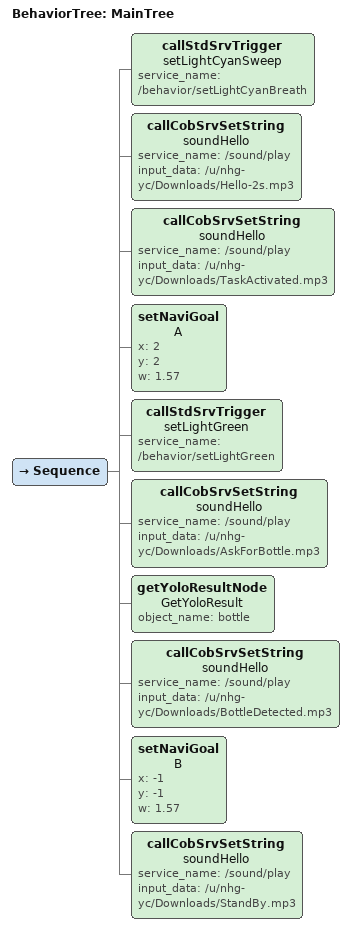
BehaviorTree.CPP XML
<root BTCPP_format="4">
    <BehaviorTree ID="MainTree">
        <Sequence>
            <callStdSrvTrigger name="setLightCyanSweep" service_name="/behavior/setLightCyanBreath"/>
            <callCobSrvSetString name="soundHello" service_name="/sound/play" input_data="/u/nhg-yc/Downloads/Hello-2s.mp3"/>
            <callCobSrvSetString name="soundHello" service_name="/sound/play" input_data="/u/nhg-yc/Downloads/TaskActivated.mp3"/>
            <setNaviGoal name="A" x="2" y="2" w="1.57"/>
            <callStdSrvTrigger name="setLightGreen" service_name="/behavior/setLightGreen"/>
            <callCobSrvSetString name="soundHello" service_name="/sound/play" input_data="/u/nhg-yc/Downloads/AskForBottle.mp3"/>
            <getYoloResultNode name="GetYoloResult" object_name="bottle"/>
            <callCobSrvSetString name="soundHello" service_name="/sound/play" input_data="/u/nhg-yc/Downloads/BottleDetected.mp3"/>
            <setNaviGoal name="B" x="-1" y="-1" w="1.57"/>
            <callCobSrvSetString name="soundHello" service_name="/sound/play" input_data="/u/nhg-yc/Downloads/StandBy.mp3"/>
        </Sequence>
    </BehaviorTree>
</root>
